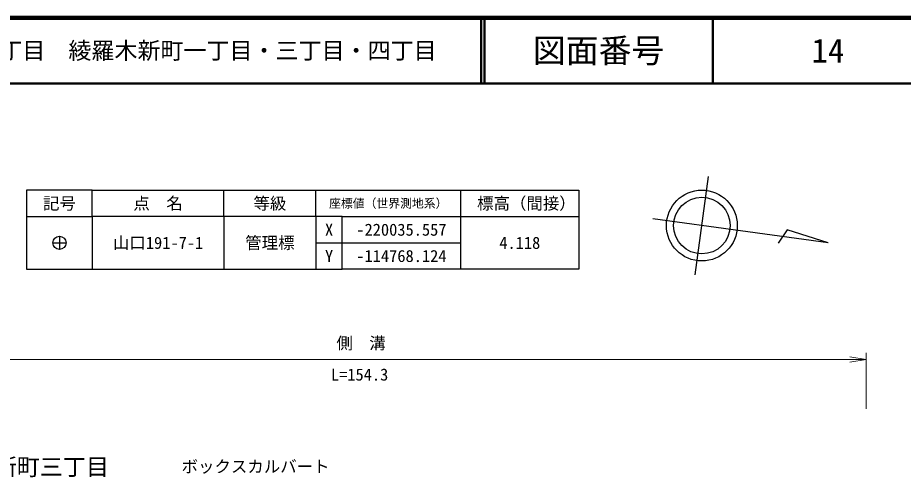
# Model space of a CAD drawing. Units: millimetres at full size, sheet at 1:1000; details may follow other scales. Extents: x 40000 to 680000, y 20000 to 380000.
# Drawn here: x 438294 to 572948, y 310093 to 380000 of the extents above; entities that cross this region are included whole.
import ezdxf
from ezdxf.enums import TextEntityAlignment as Align

# ---------------------------------------------------------------- set-up
doc = ezdxf.new("R2010")
doc.units = ezdxf.units.MM
doc.header["$LTSCALE"] = 1000
for name, color, linetype, lineweight in [('M-BMK-HTXT', 7, 'Continuous', 13), ('M-BMK-SRVR', 3, 'Continuous', 25), ('M-STR-HTXT', 7, 'Continuous', 13), ('M-TTL', 2, 'Continuous', 140), ('M-TTL-LINE', 7, 'Continuous', 50), ('引出線', 7, 'Continuous', 13)]:
    doc.layers.add(name, color=color, linetype=linetype, lineweight=lineweight)
doc.layers.add('M-TTL-TXT', color=7, linetype='Continuous')
doc.styles.add('ＭＳ ゴシック', font='')
doc.styles.get('ＭＳ ゴシック').set_extended_font_data('MS Gothic')

# ---------------------------------------------------------------- blocks, each defined once
blk = doc.blocks.new('open_arrow')
at = {"color": 0, "linetype": 'Continuous', "lineweight": -2}
blk.add_lwpolyline([(7.5, 1.25), (0, 0), (7.5, -1.25)], dxfattribs=at)

msp = doc.modelspace()

# ---------------------------------------------------------------- linework, layer by layer
at = {"layer": 'M-BMK-SRVR'}
for p, q in [((541305, 340910), (543332, 355856)), ((449639, 353758), (439639, 353758)), ((439639, 353758), (439639, 349758)), ((449639, 349758), (449639, 353758)), ((449639, 353758), (469639, 353758)), ((469639, 349758), (469639, 353758)), ((469639, 353758), (483639, 353758)), ((483639, 349758), (483639, 353758)), ((483639, 353758), (505639, 353758)), ((505639, 353758), (505639, 349758)), ((505639, 353758), (523639, 353758)), ((523639, 353758), (523639, 349758)), ((439639, 349758), (449639, 349758)), ((439639, 349758), (439639, 341758)), ((469639, 349758), (449639, 349758)), ((449639, 349758), (449639, 341758)), ((483639, 349758), (469639, 349758)), ((469639, 349758), (469639, 341758)), ((487639, 349758), (483639, 349758)), ((483639, 349758), (483639, 345758)), ((487639, 345758), (487639, 349758)), ((487639, 349758), (505639, 349758)), ((505639, 349758), (505639, 345758)), ((505639, 349758), (523639, 349758)), ((523639, 349758), (523639, 341758)), ((561535, 345776), (534846, 349396)), ((555274, 347712), (553917, 345722)), ((561535, 345776), (555274, 347712)), ((444639, 346758), (444639, 344758)), ((443639, 345758), (445639, 345758)), ((483639, 345758), (487639, 345758)), ((483639, 345758), (483639, 341758)), ((487639, 341758), (487639, 345758)), ((487639, 345758), (505639, 345758)), ((505639, 345758), (505639, 341758)), ((439639, 341758), (449639, 341758)), ((449639, 341758), (469639, 341758)), ((469639, 341758), (483639, 341758)), ((483639, 341758), (487639, 341758)), ((505639, 341758), (487639, 341758)), ((523639, 341758), (505639, 341758))]:
    msp.add_line(p, q, dxfattribs=at)
for centre, radius in [((542319, 348383), 5387), ((542319, 348383), 4309), ((444639, 345758), 1000)]:
    msp.add_circle(centre, radius, dxfattribs=at)
at = {"layer": 'M-STR-HTXT'}
for p, q in [((567310, 320500), (567310, 329000)), ((413320, 328000), (567310, 328000))]:
    msp.add_line(p, q, dxfattribs=at)
at = {"layer": 'M-TTL'}
msp.add_line((680000, 380000), (40000, 380000), dxfattribs=at)
at = {"layer": 'M-TTL-LINE'}
for p, q in [((508747, 380000), (508747, 370000)), ((509247, 380000), (509247, 370000)), ((543997, 380000), (543997, 370000)), ((40000, 370000), (680000, 370000))]:
    msp.add_line(p, q, dxfattribs=at)

# ---------------------------------------------------------------- block references
at = {"layer": 'M-STR-HTXT', "xscale": 333, "yscale": 333, "rotation": 180}
msp.add_blockref('open_arrow', (567310, 328000), dxfattribs=at)

# ---------------------------------------------------------------- texts
at = {"layer": 'M-BMK-HTXT', "style": 'ＭＳ ゴシック'}
msp.add_text('綾羅木新町三丁目', height=2566, dxfattribs=at).set_placement((438163, 311670), align=Align.MIDDLE_CENTER)
at = {"layer": 'M-BMK-SRVR', "style": 'ＭＳ ゴシック'}
for s, height, p in [('記号', 1833, (444639, 351758)), ('点\u3000名', 1833, (459639, 351758)), ('等級', 1833, (476639, 351758)), ('標高（間接）', 1833, (515639, 351758)), ('座標値（世界測地系）', 1320, (494639, 351758)), ('X', 1833, (485639, 347758)), ('-220035.557', 1833, (496639, 347758)), ('山口191-7-1', 1833, (459639, 345758)), ('管理標', 1833, (476639, 345758)), ('4.118', 1833, (514639, 345758)), ('Y', 1833, (485639, 343758)), ('-114768.124', 1833, (496639, 343758))]:
    msp.add_text(s, height=height, dxfattribs=at).set_placement(p, align=Align.MIDDLE_CENTER)
at = {"layer": 'M-STR-HTXT', "style": 'ＭＳ ゴシック'}
msp.add_text('側\u3000溝', height=1833, dxfattribs=at).set_placement((490500, 330500), align=Align.MIDDLE_CENTER)
msp.add_text('L=154.3', height=1833, dxfattribs=at).set_placement((490277, 324255), align=Align.BOTTOM_CENTER)
at = {"layer": 'M-TTL-TXT', "style": 'ＭＳ ゴシック'}
for s, p in [('図面番号', (526622, 375000)), ('14', (561497, 375000))]:
    msp.add_text(s, height=3666, dxfattribs=at).set_placement(p, align=Align.MIDDLE_CENTER)
msp.add_text('下関市綾羅木本町一丁目・五丁目\u3000綾羅木新町一丁目・三丁目・四丁目', height=2566, dxfattribs=at).set_placement((390000, 375000), align=Align.MIDDLE_LEFT)
at = {"layer": '引出線', "style": 'ＭＳ ゴシック'}
msp.add_text('ボックスカルバート', height=1833, dxfattribs=at).set_placement((474464, 311736), align=Align.MIDDLE_CENTER)

doc.saveas('drawing.dxf')
